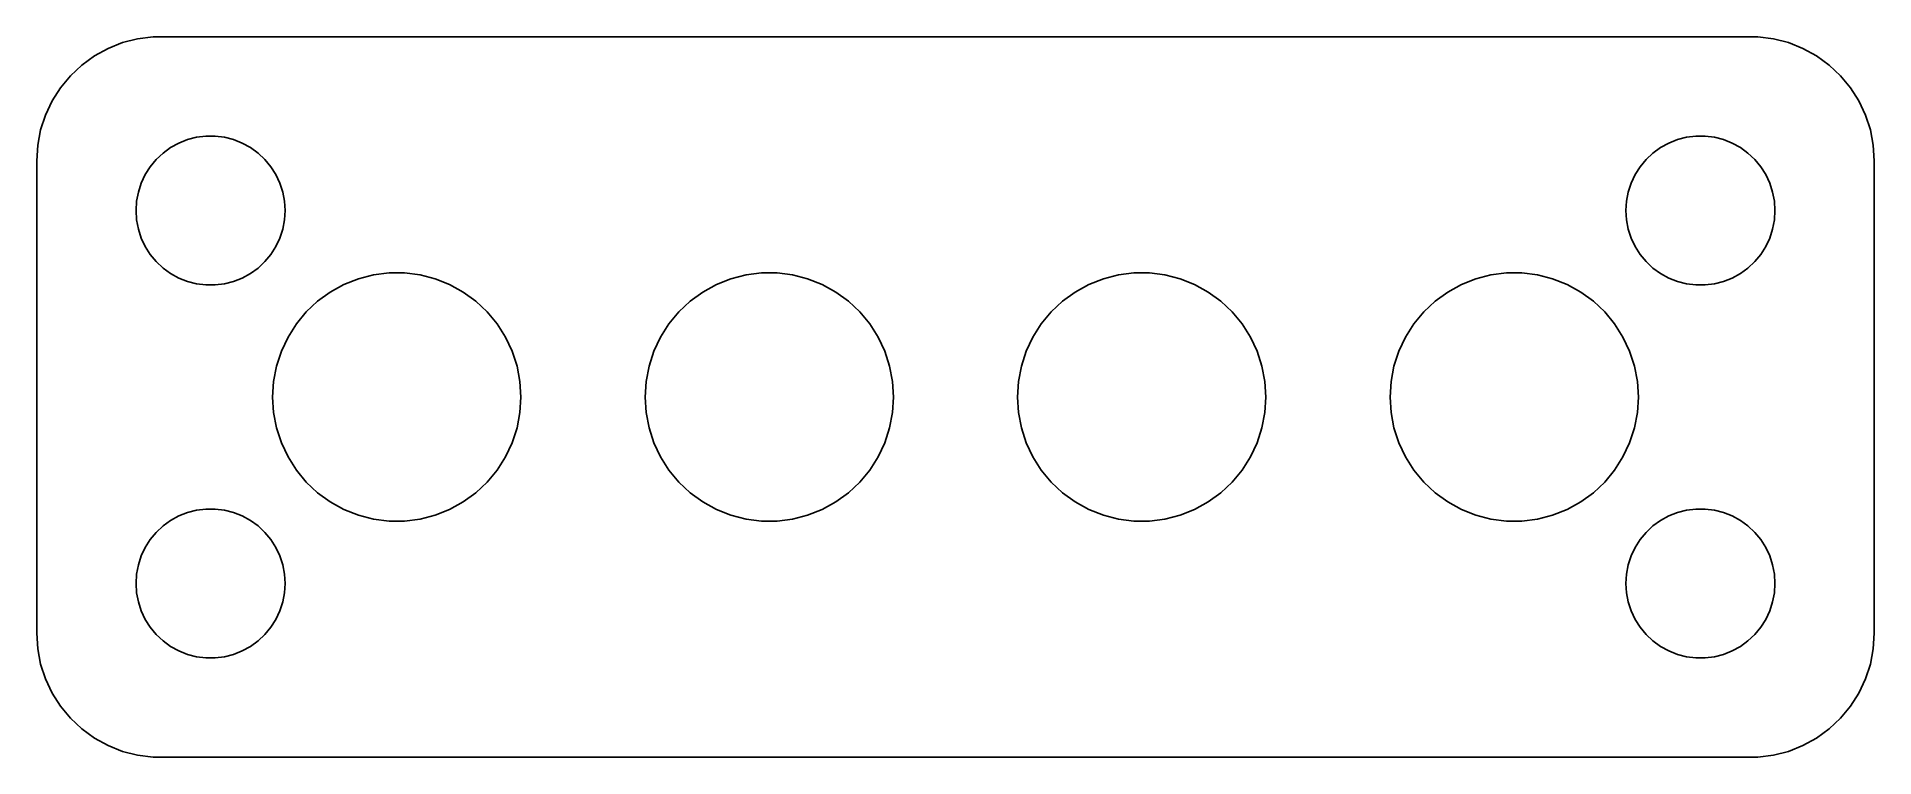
# Model space of a CAD drawing. Header units: metres. Extents: x -37 to 37, y -14.5 to 14.5.
import ezdxf

# ---------------------------------------------------------------- set-up
doc = ezdxf.new("R2010")
doc.units = ezdxf.units.M

msp = doc.modelspace()

# ---------------------------------------------------------------- linework, layer by layer
for p, q in [((-33.5451, 14.2553), (-34.1289, 14.0241)), ((-32.9369, 14.4114), (-33.5451, 14.2553)), ((-32.3139, 14.4901), (-32.9369, 14.4114)), ((32.3139, 14.4901), (-32.3139, 14.4901)), ((32.9369, 14.4114), (32.3139, 14.4901)), ((33.5451, 14.2553), (32.9369, 14.4114)), ((34.1289, 14.0241), (33.5451, 14.2553)), ((-35.1871, 13.3526), (-35.6448, 12.9227)), ((-34.6791, 13.7216), (-35.1871, 13.3526)), ((-34.1289, 14.0241), (-34.6791, 13.7216)), ((34.6791, 13.7216), (34.1289, 14.0241)), ((35.1871, 13.3526), (34.6791, 13.7216)), ((35.6448, 12.9227), (35.1871, 13.3526)), ((-35.6448, 12.9227), (-36.0451, 12.4389)), ((36.0451, 12.4389), (35.6448, 12.9227)), ((-36.3815, 11.9088), (-36.6489, 11.3406)), ((-36.0451, 12.4389), (-36.3815, 11.9088)), ((36.3815, 11.9088), (36.0451, 12.4389)), ((36.6489, 11.3406), (36.3815, 11.9088)), ((-36.6489, 11.3406), (-36.8429, 10.7434)), ((36.8429, 10.7434), (36.6489, 11.3406)), ((-36.8429, 10.7434), (-36.9606, 10.1267)), ((-30.927, 10.3532), (-30.5621, 10.4469)), ((-30.5621, 10.4469), (-30.1884, 10.4941)), ((-30.1884, 10.4941), (-29.8116, 10.4941)), ((-29.8116, 10.4941), (-29.4379, 10.4469)), ((-29.4379, 10.4469), (-29.0729, 10.3532)), ((29.0729, 10.3532), (29.4379, 10.4469)), ((29.4379, 10.4469), (29.8116, 10.4941)), ((29.8116, 10.4941), (30.1884, 10.4941)), ((30.1884, 10.4941), (30.5621, 10.4469)), ((30.5621, 10.4469), (30.927, 10.3532)), ((36.9606, 10.1267), (36.8429, 10.7434)), ((-36.9606, 10.1267), (-37, 9.5)), ((-32.1869, 9.55363), (-31.9123, 9.81154)), ((-31.9123, 9.81154), (-31.6075, 10.033)), ((-31.6075, 10.033), (-31.2773, 10.2145)), ((-31.2773, 10.2145), (-30.927, 10.3532)), ((-29.0729, 10.3532), (-28.7227, 10.2145)), ((-28.7227, 10.2145), (-28.3925, 10.033)), ((-28.3925, 10.033), (-28.0877, 9.81154)), ((-28.0877, 9.81154), (-27.8131, 9.55363)), ((27.8131, 9.55363), (28.0877, 9.81154)), ((28.0877, 9.81154), (28.3925, 10.033)), ((28.3925, 10.033), (28.7227, 10.2145)), ((28.7227, 10.2145), (29.0729, 10.3532)), ((30.927, 10.3532), (31.2773, 10.2145)), ((31.2773, 10.2145), (31.6075, 10.033)), ((31.6075, 10.033), (31.9123, 9.81154)), ((31.9123, 9.81154), (32.1869, 9.55363)), ((37, 9.5), (36.9606, 10.1267)), ((-37, 9.5), (-37, -9.5)), ((-32.7893, 8.60437), (-32.6289, 8.94525)), ((-32.6289, 8.94525), (-32.427, 9.26335)), ((-32.427, 9.26335), (-32.1869, 9.55363)), ((-27.8131, 9.55363), (-27.5729, 9.26335)), ((-27.5729, 9.26335), (-27.3711, 8.94525)), ((-27.3711, 8.94525), (-27.2107, 8.60437)), ((27.2107, 8.60437), (27.3711, 8.94525)), ((27.3711, 8.94525), (27.5729, 9.26335)), ((27.5729, 9.26335), (27.8131, 9.55363)), ((32.1869, 9.55363), (32.427, 9.26335)), ((32.427, 9.26335), (32.6289, 8.94525)), ((32.6289, 8.94525), (32.7893, 8.60437)), ((37, -9.5), (37, 9.5)), ((-32.9763, 7.87599), (-32.9057, 8.24606)), ((-32.9057, 8.24606), (-32.7893, 8.60437)), ((-27.2107, 8.60437), (-27.0942, 8.24606)), ((-27.0942, 8.24606), (-27.0237, 7.87599)), ((27.0237, 7.87599), (27.0942, 8.24606)), ((27.0942, 8.24606), (27.2107, 8.60437)), ((32.7893, 8.60437), (32.9057, 8.24606)), ((32.9057, 8.24606), (32.9763, 7.87599)), ((-33, 7.5), (-32.9763, 7.87599)), ((-32.9763, 7.12399), (-33, 7.5)), ((-27.0237, 7.87599), (-27, 7.5)), ((-27, 7.5), (-27.0237, 7.12399)), ((27, 7.5), (27.0237, 7.87599)), ((27.0237, 7.12399), (27, 7.5)), ((32.9763, 7.87599), (33, 7.5)), ((33, 7.5), (32.9763, 7.12399)), ((-32.9057, 6.75392), (-32.9763, 7.12399)), ((-32.7893, 6.39561), (-32.9057, 6.75392)), ((-27.0942, 6.75392), (-27.2107, 6.39561)), ((-27.0237, 7.12399), (-27.0942, 6.75392)), ((27.0942, 6.75392), (27.0237, 7.12399)), ((27.2107, 6.39561), (27.0942, 6.75392)), ((32.9057, 6.75392), (32.7893, 6.39561)), ((32.9763, 7.12399), (32.9057, 6.75392)), ((-32.6289, 6.05473), (-32.7893, 6.39561)), ((-32.427, 5.73663), (-32.6289, 6.05473)), ((-27.3711, 6.05473), (-27.5729, 5.73663)), ((-27.2107, 6.39561), (-27.3711, 6.05473)), ((27.3711, 6.05473), (27.2107, 6.39561)), ((27.5729, 5.73663), (27.3711, 6.05473)), ((32.6289, 6.05473), (32.427, 5.73663)), ((32.7893, 6.39561), (32.6289, 6.05473)), ((-32.1869, 5.44635), (-32.427, 5.73663)), ((-31.9123, 5.18845), (-32.1869, 5.44635)), ((-31.6075, 4.96701), (-31.9123, 5.18845)), ((-28.0877, 5.18845), (-28.3925, 4.96701)), ((-27.8131, 5.44635), (-28.0877, 5.18845)), ((-27.5729, 5.73663), (-27.8131, 5.44635)), ((27.8131, 5.44635), (27.5729, 5.73663)), ((28.0877, 5.18845), (27.8131, 5.44635)), ((28.3925, 4.96701), (28.0877, 5.18845)), ((31.9123, 5.18845), (31.6075, 4.96701)), ((32.1869, 5.44635), (31.9123, 5.18845)), ((32.427, 5.73663), (32.1869, 5.44635)), ((-31.2773, 4.78551), (-31.6075, 4.96701)), ((-30.927, 4.64682), (-31.2773, 4.78551)), ((-30.5621, 4.55313), (-30.927, 4.64682)), ((-30.1884, 4.50591), (-30.5621, 4.55313)), ((-29.8116, 4.50591), (-30.1884, 4.50591)), ((-29.4379, 4.55313), (-29.8116, 4.50591)), ((-29.0729, 4.64682), (-29.4379, 4.55313)), ((-28.7227, 4.78551), (-29.0729, 4.64682)), ((-28.3925, 4.96701), (-28.7227, 4.78551)), ((-25.1791, 4.22163), (-24.6289, 4.52412)), ((-24.6289, 4.52412), (-24.0451, 4.75528)), ((-24.0451, 4.75528), (-23.4369, 4.91142)), ((-23.4369, 4.91142), (-22.8139, 4.99013)), ((-22.8139, 4.99013), (-22.186, 4.99013)), ((-22.186, 4.99013), (-21.5631, 4.91142)), ((-21.5631, 4.91142), (-20.9549, 4.75528)), ((-20.9549, 4.75528), (-20.3711, 4.52412)), ((-20.3711, 4.52412), (-19.8209, 4.22163)), ((-10.1791, 4.22163), (-9.62889, 4.52412)), ((-9.62889, 4.52412), (-9.04507, 4.75528)), ((-9.04507, 4.75528), (-8.4369, 4.91142)), ((-8.4369, 4.91142), (-7.81395, 4.99013)), ((-7.81395, 4.99013), (-7.18604, 4.99013)), ((-7.18604, 4.99013), (-6.56308, 4.91142)), ((-6.56308, 4.91142), (-5.95491, 4.75528)), ((-5.95491, 4.75528), (-5.37109, 4.52412)), ((-5.37109, 4.52412), (-4.82086, 4.22163)), ((4.82086, 4.22163), (5.37109, 4.52412)), ((5.37109, 4.52412), (5.95491, 4.75528)), ((5.95491, 4.75528), (6.56308, 4.91142)), ((6.56308, 4.91142), (7.18604, 4.99013)), ((7.18604, 4.99013), (7.81395, 4.99013)), ((7.81395, 4.99013), (8.4369, 4.91142)), ((8.4369, 4.91142), (9.04507, 4.75528)), ((9.04507, 4.75528), (9.62889, 4.52412)), ((9.62889, 4.52412), (10.1791, 4.22163)), ((19.8209, 4.22163), (20.3711, 4.52412)), ((20.3711, 4.52412), (20.9549, 4.75528)), ((20.9549, 4.75528), (21.5631, 4.91142)), ((21.5631, 4.91142), (22.186, 4.99013)), ((22.186, 4.99013), (22.8139, 4.99013)), ((22.8139, 4.99013), (23.4369, 4.91142)), ((23.4369, 4.91142), (24.0451, 4.75528)), ((24.0451, 4.75528), (24.6289, 4.52412)), ((24.6289, 4.52412), (25.1791, 4.22163)), ((28.7227, 4.78551), (28.3925, 4.96701)), ((29.0729, 4.64682), (28.7227, 4.78551)), ((29.4379, 4.55313), (29.0729, 4.64682)), ((29.8116, 4.50591), (29.4379, 4.55313)), ((30.1884, 4.50591), (29.8116, 4.50591)), ((30.5621, 4.55313), (30.1884, 4.50591)), ((30.927, 4.64682), (30.5621, 4.55313)), ((31.2773, 4.78551), (30.927, 4.64682)), ((31.6075, 4.96701), (31.2773, 4.78551)), ((-26.1448, 3.42273), (-25.6871, 3.85255)), ((-25.6871, 3.85255), (-25.1791, 4.22163)), ((-19.8209, 4.22163), (-19.3129, 3.85255)), ((-19.3129, 3.85255), (-18.8551, 3.42273)), ((-11.1448, 3.42273), (-10.6871, 3.85255)), ((-10.6871, 3.85255), (-10.1791, 4.22163)), ((-4.82086, 4.22163), (-4.31287, 3.85255)), ((-4.31287, 3.85255), (-3.85515, 3.42273)), ((3.85515, 3.42273), (4.31287, 3.85255)), ((4.31287, 3.85255), (4.82086, 4.22163)), ((10.1791, 4.22163), (10.6871, 3.85255)), ((10.6871, 3.85255), (11.1448, 3.42273)), ((18.8551, 3.42273), (19.3129, 3.85255)), ((19.3129, 3.85255), (19.8209, 4.22163)), ((25.1791, 4.22163), (25.6871, 3.85255)), ((25.6871, 3.85255), (26.1448, 3.42273)), ((-26.5451, 2.93892), (-26.1448, 3.42273)), ((-18.8551, 3.42273), (-18.4549, 2.93892)), ((-11.5451, 2.93892), (-11.1448, 3.42273)), ((-3.85515, 3.42273), (-3.45491, 2.93892)), ((3.45491, 2.93892), (3.85515, 3.42273)), ((11.1448, 3.42273), (11.5451, 2.93892)), ((18.4549, 2.93892), (18.8551, 3.42273)), ((26.1448, 3.42273), (26.5451, 2.93892)), ((-27.1489, 1.84062), (-26.8815, 2.40877)), ((-26.8815, 2.40877), (-26.5451, 2.93892)), ((-18.4549, 2.93892), (-18.1185, 2.40877)), ((-18.1185, 2.40877), (-17.8511, 1.84062)), ((-12.1489, 1.84062), (-11.8815, 2.40877)), ((-11.8815, 2.40877), (-11.5451, 2.93892)), ((-3.45491, 2.93892), (-3.11845, 2.40877)), ((-3.11845, 2.40877), (-2.8511, 1.84062)), ((2.8511, 1.84062), (3.11845, 2.40877)), ((3.11845, 2.40877), (3.45491, 2.93892)), ((11.5451, 2.93892), (11.8815, 2.40877)), ((11.8815, 2.40877), (12.1489, 1.84062)), ((17.8511, 1.84062), (18.1185, 2.40877)), ((18.1185, 2.40877), (18.4549, 2.93892)), ((26.5451, 2.93892), (26.8815, 2.40877)), ((26.8815, 2.40877), (27.1489, 1.84062)), ((-27.3429, 1.24344), (-27.1489, 1.84062)), ((-17.8511, 1.84062), (-17.6571, 1.24344)), ((-12.3429, 1.24344), (-12.1489, 1.84062)), ((-2.8511, 1.84062), (-2.65707, 1.24344)), ((2.65707, 1.24344), (2.8511, 1.84062)), ((12.1489, 1.84062), (12.3429, 1.24344)), ((17.6571, 1.24344), (17.8511, 1.84062)), ((27.1489, 1.84062), (27.3429, 1.24344)), ((-27.4606, 0.62666), (-27.3429, 1.24344)), ((-17.6571, 1.24344), (-17.5394, 0.62666)), ((-12.4606, 0.62666), (-12.3429, 1.24344)), ((-2.65707, 1.24344), (-2.53941, 0.62666)), ((2.53941, 0.62666), (2.65707, 1.24344)), ((12.3429, 1.24344), (12.4606, 0.62666)), ((17.5394, 0.62666), (17.6571, 1.24344)), ((27.3429, 1.24344), (27.4606, 0.62666)), ((-27.5, 0), (-27.4606, 0.62666)), ((-27.4606, -0.62666), (-27.5, 0)), ((-17.5394, 0.62666), (-17.5, 0)), ((-17.5, 0), (-17.5394, -0.62666)), ((-12.5, 0), (-12.4606, 0.62666)), ((-12.4606, -0.62666), (-12.5, 0)), ((-2.53941, 0.62666), (-2.5, 0)), ((-2.5, 0), (-2.53941, -0.62666)), ((2.5, 0), (2.53941, 0.62666)), ((2.53941, -0.62666), (2.5, 0)), ((12.4606, 0.62666), (12.5, 0)), ((12.5, 0), (12.4606, -0.62666)), ((17.5, 0), (17.5394, 0.62666)), ((17.5394, -0.62666), (17.5, 0)), ((27.4606, 0.62666), (27.5, 0)), ((27.5, 0), (27.4606, -0.62666)), ((-27.3429, -1.24344), (-27.4606, -0.62666)), ((-17.5394, -0.62666), (-17.6571, -1.24344)), ((-12.3429, -1.24344), (-12.4606, -0.62666)), ((-2.53941, -0.62666), (-2.65707, -1.24344)), ((2.65707, -1.24344), (2.53941, -0.62666)), ((12.4606, -0.62666), (12.3429, -1.24344)), ((17.6571, -1.24344), (17.5394, -0.62666)), ((27.4606, -0.62666), (27.3429, -1.24344)), ((-27.1489, -1.84062), (-27.3429, -1.24344)), ((-17.6571, -1.24344), (-17.8511, -1.84062)), ((-12.1489, -1.84062), (-12.3429, -1.24344)), ((-2.65707, -1.24344), (-2.8511, -1.84062)), ((2.8511, -1.84062), (2.65707, -1.24344)), ((12.3429, -1.24344), (12.1489, -1.84062)), ((17.8511, -1.84062), (17.6571, -1.24344)), ((27.3429, -1.24344), (27.1489, -1.84062)), ((-26.8815, -2.40877), (-27.1489, -1.84062)), ((-17.8511, -1.84062), (-18.1185, -2.40877)), ((-11.8815, -2.40877), (-12.1489, -1.84062)), ((-2.8511, -1.84062), (-3.11845, -2.40877)), ((3.11845, -2.40877), (2.8511, -1.84062)), ((12.1489, -1.84062), (11.8815, -2.40877)), ((18.1185, -2.40877), (17.8511, -1.84062)), ((27.1489, -1.84062), (26.8815, -2.40877)), ((-26.5451, -2.93892), (-26.8815, -2.40877)), ((-26.1448, -3.42273), (-26.5451, -2.93892)), ((-18.4549, -2.93892), (-18.8551, -3.42273)), ((-18.1185, -2.40877), (-18.4549, -2.93892)), ((-11.5451, -2.93892), (-11.8815, -2.40877)), ((-11.1448, -3.42273), (-11.5451, -2.93892)), ((-3.45491, -2.93892), (-3.85515, -3.42273)), ((-3.11845, -2.40877), (-3.45491, -2.93892)), ((3.45491, -2.93892), (3.11845, -2.40877)), ((3.85515, -3.42273), (3.45491, -2.93892)), ((11.5451, -2.93892), (11.1448, -3.42273)), ((11.8815, -2.40877), (11.5451, -2.93892)), ((18.4549, -2.93892), (18.1185, -2.40877)), ((18.8551, -3.42273), (18.4549, -2.93892)), ((26.5451, -2.93892), (26.1448, -3.42273)), ((26.8815, -2.40877), (26.5451, -2.93892)), ((-25.6871, -3.85255), (-26.1448, -3.42273)), ((-18.8551, -3.42273), (-19.3129, -3.85255)), ((-10.6871, -3.85255), (-11.1448, -3.42273)), ((-3.85515, -3.42273), (-4.31287, -3.85255)), ((4.31287, -3.85255), (3.85515, -3.42273)), ((11.1448, -3.42273), (10.6871, -3.85255)), ((19.3129, -3.85255), (18.8551, -3.42273)), ((26.1448, -3.42273), (25.6871, -3.85255)), ((-25.1791, -4.22163), (-25.6871, -3.85255)), ((-24.6289, -4.52412), (-25.1791, -4.22163)), ((-19.8209, -4.22163), (-20.3711, -4.52412)), ((-19.3129, -3.85255), (-19.8209, -4.22163)), ((-10.1791, -4.22163), (-10.6871, -3.85255)), ((-9.62889, -4.52412), (-10.1791, -4.22163)), ((-4.82086, -4.22163), (-5.37109, -4.52412)), ((-4.31287, -3.85255), (-4.82086, -4.22163)), ((4.82086, -4.22163), (4.31287, -3.85255)), ((5.37109, -4.52412), (4.82086, -4.22163)), ((10.1791, -4.22163), (9.62889, -4.52412)), ((10.6871, -3.85255), (10.1791, -4.22163)), ((19.8209, -4.22163), (19.3129, -3.85255)), ((20.3711, -4.52412), (19.8209, -4.22163)), ((25.1791, -4.22163), (24.6289, -4.52412)), ((25.6871, -3.85255), (25.1791, -4.22163)), ((-31.9123, -5.18845), (-31.6075, -4.96701)), ((-31.6075, -4.96701), (-31.2773, -4.78551)), ((-31.2773, -4.78551), (-30.927, -4.64682)), ((-30.927, -4.64682), (-30.5621, -4.55313)), ((-30.5621, -4.55313), (-30.1884, -4.50591)), ((-30.1884, -4.50591), (-29.8116, -4.50591)), ((-29.8116, -4.50591), (-29.4379, -4.55313)), ((-29.4379, -4.55313), (-29.0729, -4.64682)), ((-29.0729, -4.64682), (-28.7227, -4.78551)), ((-28.7227, -4.78551), (-28.3925, -4.96701)), ((-28.3925, -4.96701), (-28.0877, -5.18845)), ((-24.0451, -4.75528), (-24.6289, -4.52412)), ((-23.4369, -4.91142), (-24.0451, -4.75528)), ((-22.8139, -4.99013), (-23.4369, -4.91142)), ((-22.186, -4.99013), (-22.8139, -4.99013)), ((-21.5631, -4.91142), (-22.186, -4.99013)), ((-20.9549, -4.75528), (-21.5631, -4.91142)), ((-20.3711, -4.52412), (-20.9549, -4.75528)), ((-9.04507, -4.75528), (-9.62889, -4.52412)), ((-8.4369, -4.91142), (-9.04507, -4.75528)), ((-7.81395, -4.99013), (-8.4369, -4.91142)), ((-7.18604, -4.99013), (-7.81395, -4.99013)), ((-6.56308, -4.91142), (-7.18604, -4.99013)), ((-5.95491, -4.75528), (-6.56308, -4.91142)), ((-5.37109, -4.52412), (-5.95491, -4.75528)), ((5.95491, -4.75528), (5.37109, -4.52412)), ((6.56308, -4.91142), (5.95491, -4.75528)), ((7.18604, -4.99013), (6.56308, -4.91142)), ((7.81395, -4.99013), (7.18604, -4.99013)), ((8.4369, -4.91142), (7.81395, -4.99013)), ((9.04507, -4.75528), (8.4369, -4.91142)), ((9.62889, -4.52412), (9.04507, -4.75528)), ((20.9549, -4.75528), (20.3711, -4.52412)), ((21.5631, -4.91142), (20.9549, -4.75528)), ((22.186, -4.99013), (21.5631, -4.91142)), ((22.8139, -4.99013), (22.186, -4.99013)), ((23.4369, -4.91142), (22.8139, -4.99013)), ((24.0451, -4.75528), (23.4369, -4.91142)), ((24.6289, -4.52412), (24.0451, -4.75528)), ((28.0877, -5.18845), (28.3925, -4.96701)), ((28.3925, -4.96701), (28.7227, -4.78551)), ((28.7227, -4.78551), (29.0729, -4.64682)), ((29.0729, -4.64682), (29.4379, -4.55313)), ((29.4379, -4.55313), (29.8116, -4.50591)), ((29.8116, -4.50591), (30.1884, -4.50591)), ((30.1884, -4.50591), (30.5621, -4.55313)), ((30.5621, -4.55313), (30.927, -4.64682)), ((30.927, -4.64682), (31.2773, -4.78551)), ((31.2773, -4.78551), (31.6075, -4.96701)), ((31.6075, -4.96701), (31.9123, -5.18845)), ((-32.6289, -6.05473), (-32.427, -5.73663)), ((-32.427, -5.73663), (-32.1869, -5.44635)), ((-32.1869, -5.44635), (-31.9123, -5.18845)), ((-28.0877, -5.18845), (-27.8131, -5.44635)), ((-27.8131, -5.44635), (-27.5729, -5.73663)), ((-27.5729, -5.73663), (-27.3711, -6.05473)), ((27.3711, -6.05473), (27.5729, -5.73663)), ((27.5729, -5.73663), (27.8131, -5.44635)), ((27.8131, -5.44635), (28.0877, -5.18845)), ((31.9123, -5.18845), (32.1869, -5.44635)), ((32.1869, -5.44635), (32.427, -5.73663)), ((32.427, -5.73663), (32.6289, -6.05473)), ((-32.9057, -6.75392), (-32.7893, -6.39561)), ((-32.7893, -6.39561), (-32.6289, -6.05473)), ((-27.3711, -6.05473), (-27.2107, -6.39561)), ((-27.2107, -6.39561), (-27.0942, -6.75392)), ((27.0942, -6.75392), (27.2107, -6.39561)), ((27.2107, -6.39561), (27.3711, -6.05473)), ((32.6289, -6.05473), (32.7893, -6.39561)), ((32.7893, -6.39561), (32.9057, -6.75392)), ((-33, -7.5), (-32.9763, -7.12399)), ((-32.9763, -7.12399), (-32.9057, -6.75392)), ((-27.0942, -6.75392), (-27.0237, -7.12399)), ((-27.0237, -7.12399), (-27, -7.5)), ((27, -7.5), (27.0237, -7.12399)), ((27.0237, -7.12399), (27.0942, -6.75392)), ((32.9057, -6.75392), (32.9763, -7.12399)), ((32.9763, -7.12399), (33, -7.5)), ((-32.9763, -7.87599), (-33, -7.5)), ((-32.9057, -8.24606), (-32.9763, -7.87599)), ((-27.0237, -7.87599), (-27.0942, -8.24606)), ((-27, -7.5), (-27.0237, -7.87599)), ((27.0237, -7.87599), (27, -7.5)), ((27.0942, -8.24606), (27.0237, -7.87599)), ((32.9763, -7.87599), (32.9057, -8.24606)), ((33, -7.5), (32.9763, -7.87599)), ((-32.7893, -8.60437), (-32.9057, -8.24606)), ((-32.6289, -8.94525), (-32.7893, -8.60437)), ((-27.2107, -8.60437), (-27.3711, -8.94525)), ((-27.0942, -8.24606), (-27.2107, -8.60437)), ((27.2107, -8.60437), (27.0942, -8.24606)), ((27.3711, -8.94525), (27.2107, -8.60437)), ((32.7893, -8.60437), (32.6289, -8.94525)), ((32.9057, -8.24606), (32.7893, -8.60437)), ((-37, -9.5), (-36.9606, -10.1267)), ((-32.427, -9.26335), (-32.6289, -8.94525)), ((-32.1869, -9.55363), (-32.427, -9.26335)), ((-31.9123, -9.81154), (-32.1869, -9.55363)), ((-27.8131, -9.55363), (-28.0877, -9.81154)), ((-27.5729, -9.26335), (-27.8131, -9.55363)), ((-27.3711, -8.94525), (-27.5729, -9.26335)), ((27.5729, -9.26335), (27.3711, -8.94525)), ((27.8131, -9.55363), (27.5729, -9.26335)), ((28.0877, -9.81154), (27.8131, -9.55363)), ((32.1869, -9.55363), (31.9123, -9.81154)), ((32.427, -9.26335), (32.1869, -9.55363)), ((32.6289, -8.94525), (32.427, -9.26335)), ((36.9606, -10.1267), (37, -9.5)), ((-36.9606, -10.1267), (-36.8429, -10.7434)), ((-31.6075, -10.033), (-31.9123, -9.81154)), ((-31.2773, -10.2145), (-31.6075, -10.033)), ((-30.927, -10.3532), (-31.2773, -10.2145)), ((-30.5621, -10.4469), (-30.927, -10.3532)), ((-29.0729, -10.3532), (-29.4379, -10.4469)), ((-28.7227, -10.2145), (-29.0729, -10.3532)), ((-28.3925, -10.033), (-28.7227, -10.2145)), ((-28.0877, -9.81154), (-28.3925, -10.033)), ((28.3925, -10.033), (28.0877, -9.81154)), ((28.7227, -10.2145), (28.3925, -10.033)), ((29.0729, -10.3532), (28.7227, -10.2145)), ((29.4379, -10.4469), (29.0729, -10.3532)), ((30.927, -10.3532), (30.5621, -10.4469)), ((31.2773, -10.2145), (30.927, -10.3532)), ((31.6075, -10.033), (31.2773, -10.2145)), ((31.9123, -9.81154), (31.6075, -10.033)), ((36.8429, -10.7434), (36.9606, -10.1267)), ((-36.8429, -10.7434), (-36.6489, -11.3406)), ((-30.1884, -10.4941), (-30.5621, -10.4469)), ((-29.8116, -10.4941), (-30.1884, -10.4941)), ((-29.4379, -10.4469), (-29.8116, -10.4941)), ((29.8116, -10.4941), (29.4379, -10.4469)), ((30.1884, -10.4941), (29.8116, -10.4941)), ((30.5621, -10.4469), (30.1884, -10.4941)), ((36.6489, -11.3406), (36.8429, -10.7434)), ((-36.6489, -11.3406), (-36.3815, -11.9088)), ((36.3815, -11.9088), (36.6489, -11.3406)), ((-36.3815, -11.9088), (-36.0451, -12.4389)), ((-36.0451, -12.4389), (-35.6448, -12.9227)), ((35.6448, -12.9227), (36.0451, -12.4389)), ((36.0451, -12.4389), (36.3815, -11.9088)), ((-35.6448, -12.9227), (-35.1871, -13.3526)), ((35.1871, -13.3526), (35.6448, -12.9227)), ((-35.1871, -13.3526), (-34.6791, -13.7216)), ((-34.6791, -13.7216), (-34.1289, -14.0241)), ((-34.1289, -14.0241), (-33.5451, -14.2553)), ((33.5451, -14.2553), (34.1289, -14.0241)), ((34.1289, -14.0241), (34.6791, -13.7216)), ((34.6791, -13.7216), (35.1871, -13.3526)), ((-33.5451, -14.2553), (-32.9369, -14.4114)), ((-32.9369, -14.4114), (-32.3139, -14.4901)), ((-32.3139, -14.4901), (32.3139, -14.4901)), ((32.3139, -14.4901), (32.9369, -14.4114)), ((32.9369, -14.4114), (33.5451, -14.2553))]:
    msp.add_line(p, q)

doc.saveas('drawing.dxf')
